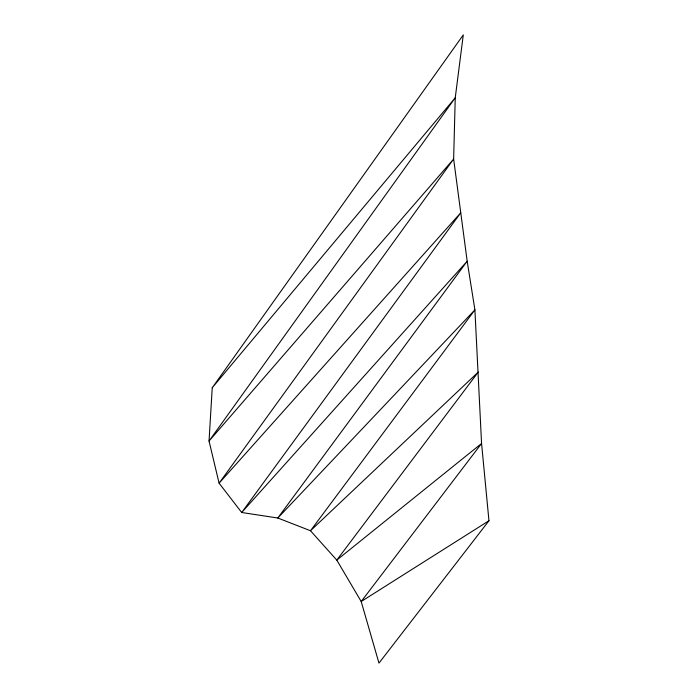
<?xml version="1.0" encoding="UTF-8"?>
<svg xmlns="http://www.w3.org/2000/svg" width="698" height="698" viewBox="0 0 698 698"><rect width="100%" height="100%" fill="white"/><g stroke="black" fill="none" stroke-linecap="round" stroke-linejoin="round"><path stroke-width="1.05" d="M212.236 387.756L209.042 441.049L219.093 483.182L241.7 512.498L277.795 518.012L310.497 530.742L336.794 560.093L361.198 601.519L378.97 663.1L488.958 520.743L481.568 443.474L474.91 309.86L467.18 261.192L453.639 159.039L455.244 97.772L463.289 34.9L212.236 387.756L455.244 97.772L209.042 441.049L453.639 159.039L219.093 483.182L460.715 212.811L241.7 512.498L467.18 261.192L277.795 518.012L474.91 309.86L310.497 530.742L478.305 372.017L336.794 560.093L481.568 443.474L361.198 601.519L488.958 520.743"/></g></svg>
